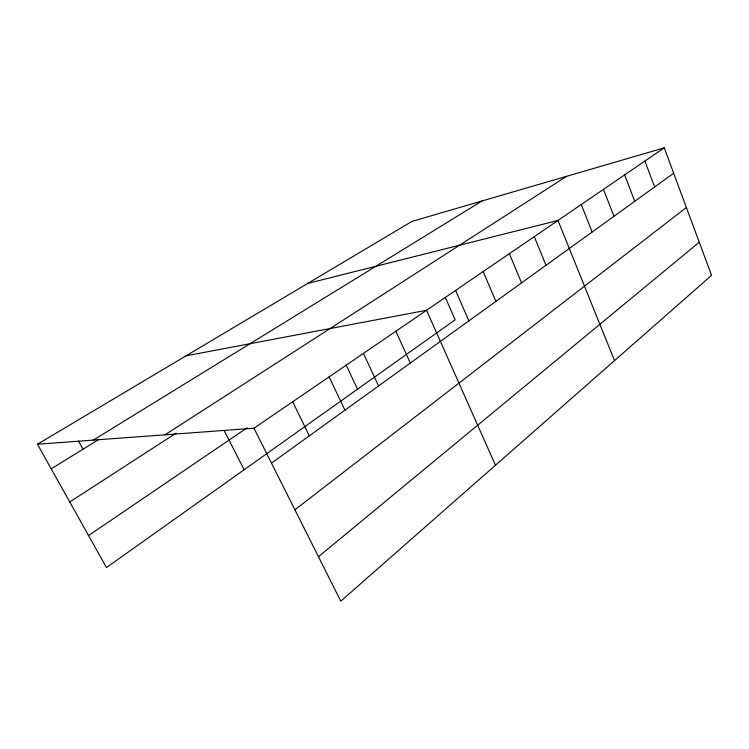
<?xml version="1.0" encoding="UTF-8"?>
<svg xmlns="http://www.w3.org/2000/svg" width="749" height="749" viewBox="0 0 749 749"><rect width="100%" height="100%" fill="white"/><g stroke="black" fill="none" stroke-linecap="round" stroke-linejoin="round"><path stroke-width="1.12" d="M318.475 556.704L699.257 242.217M294.909 509.779L686.384 207.51M271.475 463.107L673.679 173.262M253.958 428.222L664.241 147.834L711.55 275.351L340.804 601.166L253.958 428.222L37.45 444.232L106.47 567.555L455.149 319.823L445.29 297.334M88.551 535.544L247.189 427.763M69.769 501.989L176.015 433.175M165.042 434.794L566.628 176.305M51.222 468.846L98.737 439.523M93.363 440.094L482.019 200.975M37.45 444.232L411.969 221.404L664.241 147.834M307.699 283.44L557.996 220.449L614.517 360.615M186.024 355.831L426.546 310.283L495.464 465.241M78.589 441.161L83.017 449.231M224.269 430.806L244.137 469.754M292.662 401.773L309.318 435.834M329.092 376.878L344.952 410.152M345.972 364.688L357.516 389.199M363.434 353.406L378.563 385.932M395.865 331.245L410.321 363.04M455.607 290.425L468.855 320.862M483.171 271.578L495.885 301.388M509.357 253.686L521.576 282.879M534.271 236.665L546.012 265.258M581.28 204.533L592.159 232.003M603.479 189.366L613.965 216.292M624.657 174.892L634.768 201.303M644.889 161.063L654.654 186.969"/></g></svg>
